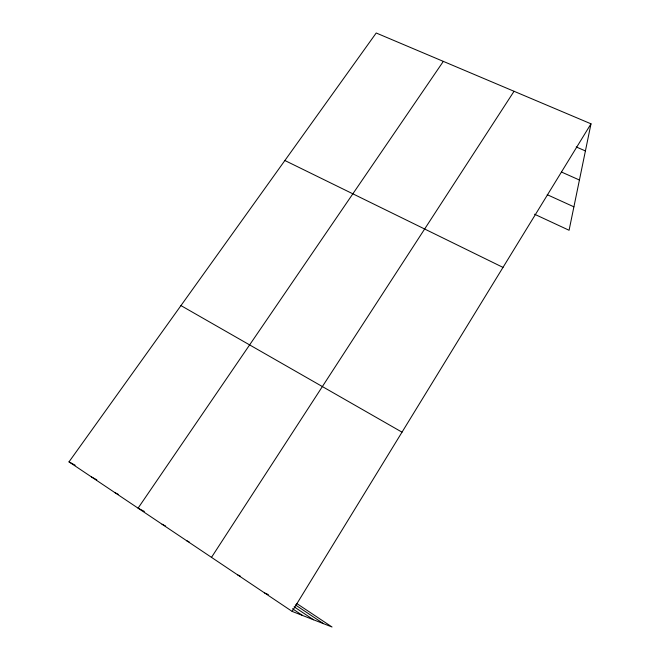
<?xml version="1.0" encoding="UTF-8"?>
<svg xmlns="http://www.w3.org/2000/svg" width="660" height="660" viewBox="0 0 660 660"><rect width="100%" height="100%" fill="white"/><g stroke="black" fill="none" stroke-linecap="round" stroke-linejoin="round"><path stroke-width="0.99" d="M296.876 603.595L332.038 627L292.157 611.416L69.003 461.876L376.216 33L590.997 123.824L569.077 230.274L534.542 214.22M292.157 611.416L590.997 123.824M211.497 557.362L514.049 91.286M443.338 61.38L138.072 508.159L144.383 511.426M264.676 593.002L268.323 594.553M576.221 146.949L585.412 150.934M561.619 172.095L579.431 180.023M237.798 574.984L240.438 576.188M547.214 194.683L573.903 206.836M284.881 160.512L503.002 267.399M186.516 540.622L189.139 541.918M162.046 524.221L165.602 526.028M114.584 492.418L118.222 494.34M91.567 476.99L96.814 479.812M69.003 461.876L75.157 465.217M180.956 305.588L402.014 432.168M295.317 604.882L323.483 623.659M294.096 606.788L313.541 619.773M292.487 608.735L302.569 615.483"/></g></svg>
